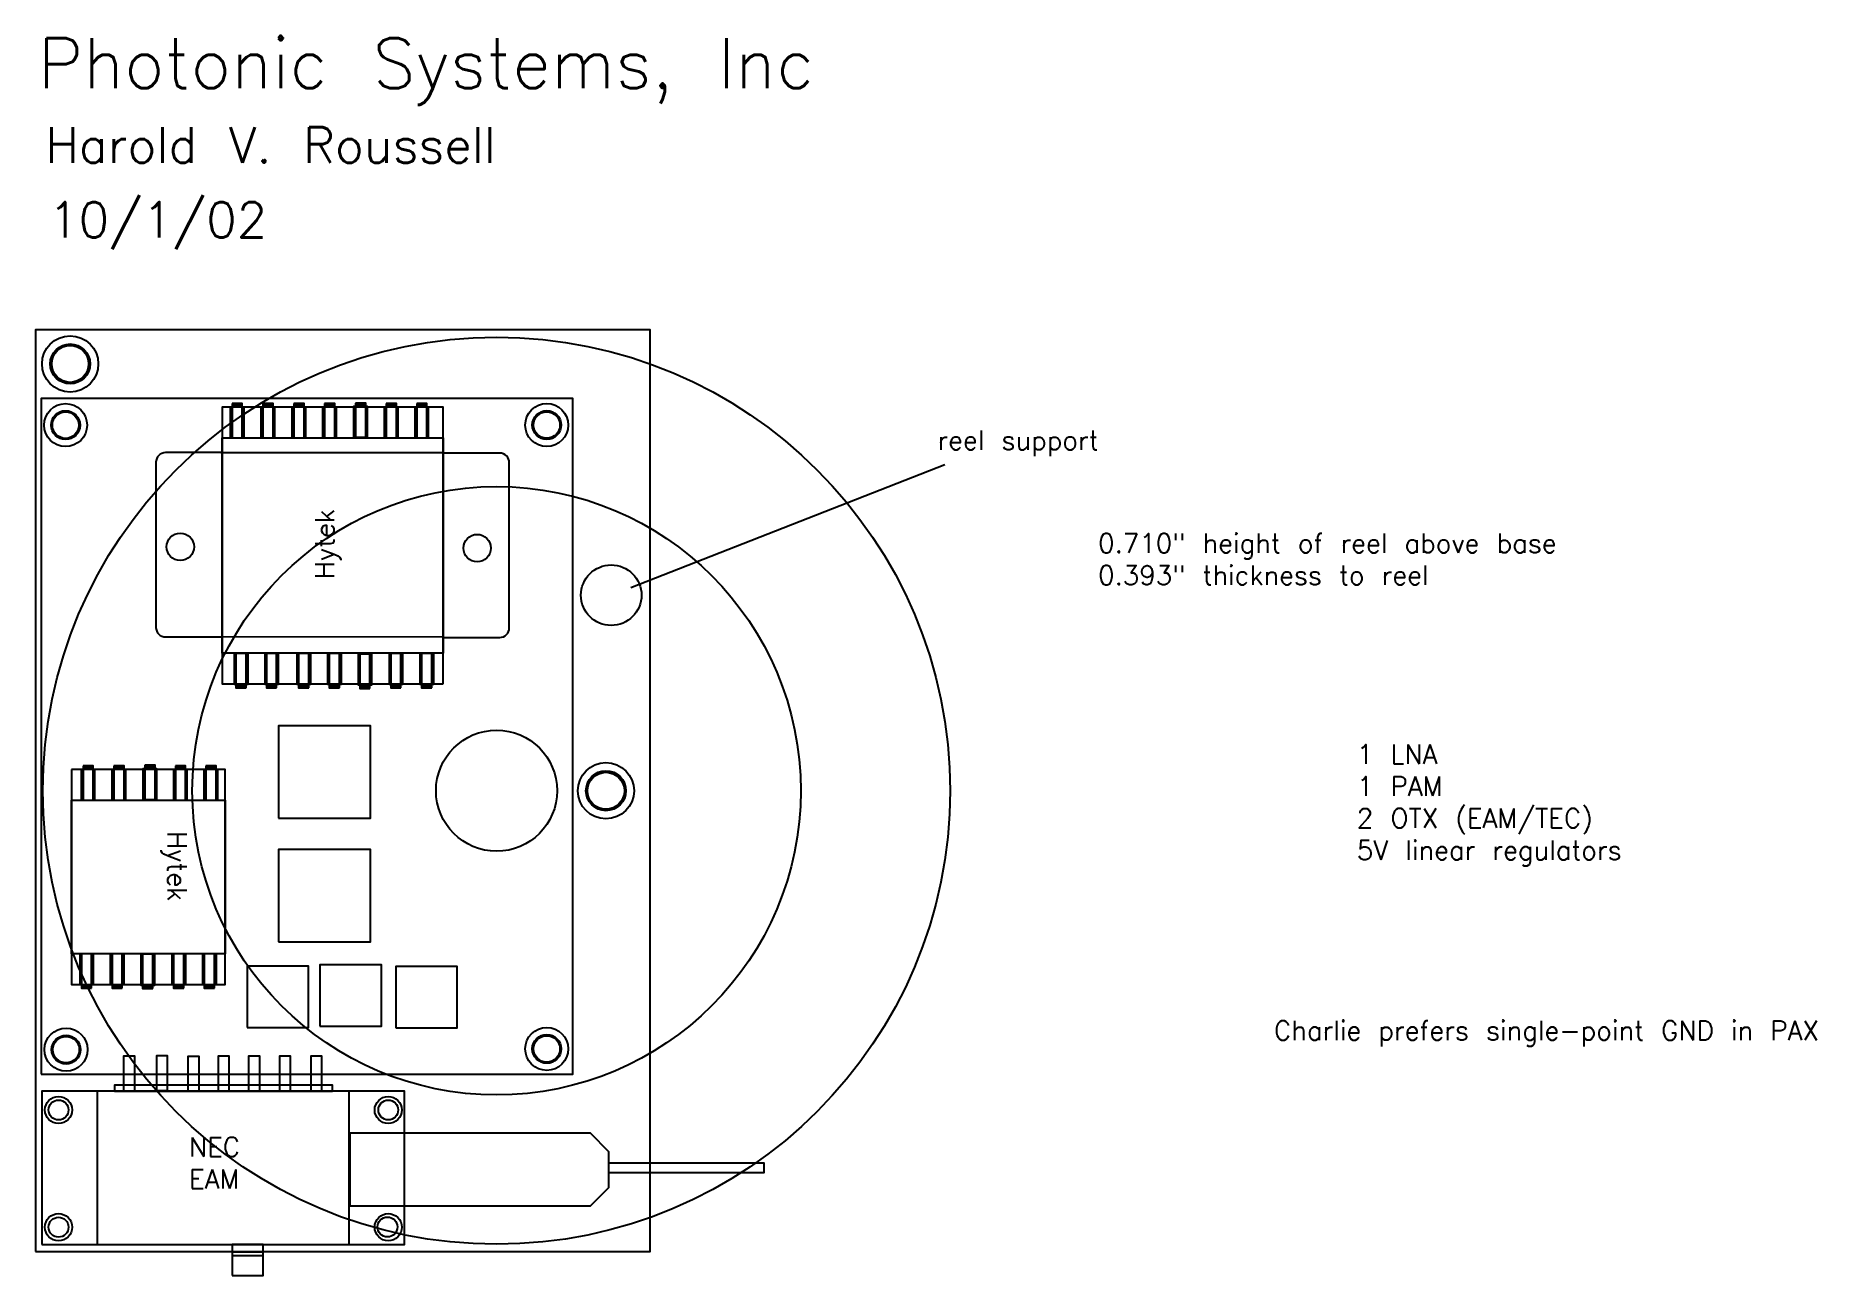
# Model space of a CAD drawing. Extents: x 0.4 to 6.2, y 0.92 to 4.96.
import ezdxf

# ---------------------------------------------------------------- set-up
doc = ezdxf.new("R2010")
doc.units = 0
doc.header["$LTSCALE"] = 0.888889
doc.header["$MEASUREMENT"] = 0
for name, color, linetype in [('BASE', 7, 'CONTINUOUS'), ('BOARD', 7, 'CONTINUOUS'), ('FIBER', 7, 'CONTINUOUS'), ('PARTS', 7, 'CONTINUOUS')]:
    doc.layers.add(name, color=color, linetype=linetype)
doc.styles.get("Standard").update_dxf_attribs({"font": 'txt.shx'})

msp = doc.modelspace()

# ---------------------------------------------------------------- linework, layer by layer
at = {"layer": 'BASE'}
msp.add_line((3.3592, 3.5604), (2.3375, 3.1599), dxfattribs=at)
msp.add_lwpolyline([(0.4, 1), (2.4, 1), (2.4, 4), (0.4, 4)], close=True, dxfattribs=at)
for centre in [(0.4746, 1.4609), (1.5476, 1.4609), (0.4746, 1.0794), (1.545, 1.0801)]:
    msp.add_circle(centre, 0.0323, dxfattribs=at)
at = {"layer": 'BOARD'}
for points in [[(0.4184, 1.5771), (2.148, 1.5771), (2.148, 3.777), (0.4184, 3.777)], [(1.1903, 2.4112), (1.4903, 2.4112), (1.4903, 2.7112), (1.1903, 2.7112)], [(1.1903, 2.0085), (1.4903, 2.0085), (1.4903, 2.3085), (1.1903, 2.3085)], [(1.0881, 1.7289), (1.2881, 1.7289), (1.2881, 1.9289), (1.0881, 1.9289)], [(1.3253, 1.7338), (1.5253, 1.7338), (1.5253, 1.9338), (1.3253, 1.9338)], [(1.572, 1.7281), (1.772, 1.7281), (1.772, 1.9281), (1.572, 1.9281)]]:
    msp.add_lwpolyline(points, close=True, dxfattribs=at)
for centre, radius in [((0.5124, 3.8891), 0.0915), ((0.5124, 3.8891), 0.065), ((0.5124, 3.8891), 0.06), ((0.4975, 3.6899), 0.07), ((0.4975, 3.6899), 0.047), ((0.4975, 3.6899), 0.043), ((2.0634, 3.6902), 0.07), ((2.0634, 3.6902), 0.047), ((2.0634, 3.6902), 0.043), ((2.256, 2.5), 0.0915), ((2.256, 2.5), 0.065), ((2.256, 2.5), 0.06), ((0.4991, 1.6573), 0.07), ((0.4991, 1.6573), 0.047), ((0.4991, 1.6573), 0.043), ((2.0634, 1.6598), 0.07), ((2.0634, 1.6598), 0.047), ((2.0634, 1.6598), 0.043)]:
    msp.add_circle(centre, radius, dxfattribs=at)
at = {"layer": 'FIBER'}
for centre, radius in [((1.9, 2.5), 1.476), ((1.9, 2.5), 0.99), ((2.2732, 3.1363), 0.0985), ((1.9, 2.5), 0.197)]:
    msp.add_circle(centre, radius, dxfattribs=at)
at = {"layer": 'PARTS'}
for p, q in [((1.0023, 3.6004), (1.7266, 3.6013)), ((1.0023, 3.0004), (1.7266, 3.0019))]:
    msp.add_line(p, q, dxfattribs=at)
for points in [[(1.7266, 2.848), (1.7266, 3.748), (1.0066, 3.748), (1.0066, 2.848)], [(1.0782, 3.6484), (1.0782, 3.7484), (1.0329, 3.7484), (1.0329, 3.6484)], [(1.0394, 3.76), (1.0394, 3.6484), (1.0727, 3.6484), (1.0727, 3.76)], [(1.0677, 3.7567), (1.0677, 3.7515), (1.0442, 3.7515), (1.0442, 3.7567)], [(1.1782, 3.6484), (1.1782, 3.7484), (1.133, 3.7484), (1.133, 3.6484)], [(1.1395, 3.76), (1.1395, 3.6484), (1.1728, 3.6484), (1.1728, 3.76)], [(1.1678, 3.7567), (1.1678, 3.7515), (1.1443, 3.7515), (1.1443, 3.7567)], [(1.2792, 3.6484), (1.2792, 3.7484), (1.2339, 3.7484), (1.2339, 3.6484)], [(1.2404, 3.76), (1.2404, 3.6484), (1.2737, 3.6484), (1.2737, 3.76)], [(1.2687, 3.7567), (1.2687, 3.7515), (1.2452, 3.7515), (1.2452, 3.7567)], [(1.3792, 3.6484), (1.3792, 3.7484), (1.334, 3.7484), (1.334, 3.6484)], [(1.3405, 3.76), (1.3405, 3.6484), (1.3738, 3.6484), (1.3738, 3.76)], [(1.3688, 3.7567), (1.3688, 3.7515), (1.3453, 3.7515), (1.3453, 3.7567)], [(1.4802, 3.6502), (1.4802, 3.7502), (1.4349, 3.7502), (1.4349, 3.6502)], [(1.4414, 3.7617), (1.4414, 3.6502), (1.4747, 3.6502), (1.4747, 3.7617)], [(1.4697, 3.7585), (1.4697, 3.7532), (1.4462, 3.7532), (1.4462, 3.7585)], [(1.5796, 3.6484), (1.5796, 3.7484), (1.5343, 3.7484), (1.5343, 3.6484)], [(1.5409, 3.76), (1.5409, 3.6484), (1.5741, 3.6484), (1.5741, 3.76)], [(1.5691, 3.7567), (1.5691, 3.7515), (1.5456, 3.7515), (1.5456, 3.7567)], [(1.679, 3.6484), (1.679, 3.7484), (1.6338, 3.7484), (1.6338, 3.6484)], [(1.6403, 3.76), (1.6403, 3.6484), (1.6736, 3.6484), (1.6736, 3.76)], [(1.6686, 3.7567), (1.6686, 3.7515), (1.6451, 3.7515), (1.6451, 3.7567)], [(1.0066, 2.9473), (1.0066, 3.6483), (1.7266, 3.6483), (1.7266, 2.9473)], [(1.0462, 2.9465), (1.0462, 2.8465), (1.0915, 2.8465), (1.0915, 2.9465)], [(1.0849, 2.8349), (1.0849, 2.9465), (1.0517, 2.9465), (1.0517, 2.8349)], [(1.1456, 2.9465), (1.1456, 2.8465), (1.1909, 2.8465), (1.1909, 2.9465)], [(1.1844, 2.8349), (1.1844, 2.9465), (1.1511, 2.9465), (1.1511, 2.8349)], [(1.2505, 2.9465), (1.2505, 2.8465), (1.2958, 2.8465), (1.2958, 2.9465)], [(1.2892, 2.8349), (1.2892, 2.9465), (1.256, 2.9465), (1.256, 2.8349)], [(1.3499, 2.9465), (1.3499, 2.8465), (1.3952, 2.8465), (1.3952, 2.9465)], [(1.3887, 2.8349), (1.3887, 2.9465), (1.3554, 2.9465), (1.3554, 2.8349)], [(1.4494, 2.9447), (1.4494, 2.8447), (1.4946, 2.8447), (1.4946, 2.9447)], [(1.4881, 2.8332), (1.4881, 2.9447), (1.4548, 2.9447), (1.4548, 2.8332)], [(1.5503, 2.9465), (1.5503, 2.8465), (1.5955, 2.8465), (1.5955, 2.9465)], [(1.589, 2.8349), (1.589, 2.9465), (1.5557, 2.9465), (1.5557, 2.8349)], [(1.6504, 2.9465), (1.6504, 2.8465), (1.6956, 2.8465), (1.6956, 2.9465)], [(1.6891, 2.8349), (1.6891, 2.9465), (1.6558, 2.9465), (1.6558, 2.8349)], [(1.0567, 2.8382), (1.0567, 2.8434), (1.0801, 2.8434), (1.0801, 2.8382)], [(1.1561, 2.8382), (1.1561, 2.8434), (1.1796, 2.8434), (1.1796, 2.8382)], [(1.261, 2.8382), (1.261, 2.8434), (1.2844, 2.8434), (1.2844, 2.8382)], [(1.3604, 2.8382), (1.3604, 2.8434), (1.3839, 2.8434), (1.3839, 2.8382)], [(1.4598, 2.8364), (1.4598, 2.8417), (1.4833, 2.8417), (1.4833, 2.8364)], [(1.5607, 2.8382), (1.5607, 2.8434), (1.5842, 2.8434), (1.5842, 2.8382)], [(1.6608, 2.8382), (1.6608, 2.8434), (1.6843, 2.8434), (1.6843, 2.8382)], [(0.5169, 2.5696), (0.5169, 1.8696), (1.0169, 1.8696), (1.0169, 2.5696)], [(0.5932, 2.4696), (0.5932, 2.5696), (0.5479, 2.5696), (0.5479, 2.4696)], [(0.5545, 2.5812), (0.5545, 2.4696), (0.5877, 2.4696), (0.5877, 2.5812)], [(0.5827, 2.5779), (0.5827, 2.5727), (0.5592, 2.5727), (0.5592, 2.5779)], [(0.6932, 2.4696), (0.6932, 2.5696), (0.648, 2.5696), (0.648, 2.4696)], [(0.6545, 2.5812), (0.6545, 2.4696), (0.6878, 2.4696), (0.6878, 2.5812)], [(0.6828, 2.5779), (0.6828, 2.5727), (0.6593, 2.5727), (0.6593, 2.5779)], [(0.7942, 2.4714), (0.7942, 2.5714), (0.7489, 2.5714), (0.7489, 2.4714)], [(0.7555, 2.5829), (0.7555, 2.4714), (0.7887, 2.4714), (0.7887, 2.5829)], [(0.7837, 2.5797), (0.7837, 2.5744), (0.7602, 2.5744), (0.7602, 2.5797)], [(0.8936, 2.4696), (0.8936, 2.5696), (0.8484, 2.5696), (0.8484, 2.4696)], [(0.8549, 2.5812), (0.8549, 2.4696), (0.8882, 2.4696), (0.8882, 2.5812)], [(0.8832, 2.5779), (0.8832, 2.5727), (0.8597, 2.5727), (0.8597, 2.5779)], [(0.993, 2.4696), (0.993, 2.5696), (0.9478, 2.5696), (0.9478, 2.4696)], [(0.9543, 2.5812), (0.9543, 2.4696), (0.9876, 2.4696), (0.9876, 2.5812)], [(0.9826, 2.5779), (0.9826, 2.5727), (0.9591, 2.5727), (0.9591, 2.5779)], [(1.0169, 2.4694), (1.0169, 1.969), (0.5169, 1.969), (0.5169, 2.4694)], [(0.5437, 1.9693), (0.5437, 1.8693), (0.5889, 1.8693), (0.5889, 1.9693)], [(0.5824, 1.8578), (0.5824, 1.9693), (0.5491, 1.9693), (0.5491, 1.8578)], [(0.6431, 1.9693), (0.6431, 1.8693), (0.6884, 1.8693), (0.6884, 1.9693)], [(0.6818, 1.8578), (0.6818, 1.9693), (0.6486, 1.9693), (0.6486, 1.8578)], [(0.7425, 1.9676), (0.7425, 1.8676), (0.7878, 1.8676), (0.7878, 1.9676)], [(0.7813, 1.856), (0.7813, 1.9676), (0.748, 1.9676), (0.748, 1.856)], [(0.8435, 1.9693), (0.8435, 1.8693), (0.8887, 1.8693), (0.8887, 1.9693)], [(0.8822, 1.8578), (0.8822, 1.9693), (0.8489, 1.9693), (0.8489, 1.8578)], [(0.9435, 1.9693), (0.9435, 1.8693), (0.9888, 1.8693), (0.9888, 1.9693)], [(0.9823, 1.8578), (0.9823, 1.9693), (0.949, 1.9693), (0.949, 1.8578)], [(0.5541, 1.861), (0.5541, 1.8663), (0.5776, 1.8663), (0.5776, 1.861)], [(0.6536, 1.861), (0.6536, 1.8663), (0.6771, 1.8663), (0.6771, 1.861)], [(0.753, 1.8593), (0.753, 1.8645), (0.7765, 1.8645), (0.7765, 1.8593)], [(0.8539, 1.861), (0.8539, 1.8663), (0.8774, 1.8663), (0.8774, 1.861)], [(0.954, 1.861), (0.954, 1.8663), (0.9775, 1.8663), (0.9775, 1.861)], [(0.6864, 1.5228), (0.7228, 1.5228), (0.7228, 1.6358), (0.6864, 1.6358)], [(0.7931, 1.5244), (0.8295, 1.5244), (0.8295, 1.6373), (0.7931, 1.6373)], [(0.8955, 1.5226), (0.9319, 1.5226), (0.9319, 1.6355), (0.8955, 1.6355)], [(0.9939, 1.5226), (1.0303, 1.5226), (1.0303, 1.6356), (0.9939, 1.6356)], [(1.093, 1.5226), (1.1294, 1.5226), (1.1294, 1.6356), (1.093, 1.6356)], [(1.1934, 1.5234), (1.2298, 1.5234), (1.2298, 1.6363), (1.1934, 1.6363)], [(1.2953, 1.5226), (1.3317, 1.5226), (1.3317, 1.6356), (1.2953, 1.6356)], [(0.6563, 1.5226), (1.3662, 1.5226), (1.3662, 1.5412), (0.6563, 1.5412)], [(1.4226, 1.1491), (2.2056, 1.1491), (2.2656, 1.2091), (2.2656, 1.3251), (2.2056, 1.3851), (1.4226, 1.3851)], [(2.2656, 1.2894), (2.7701, 1.2894), (2.7701, 1.2569), (2.2656, 1.2569)], [(1.04, 0.9226), (1.14, 0.9226), (1.14, 1.0226), (1.04, 1.0226)], [(1.04, 0.9868), (1.14, 0.9868), (1.14, 0.9982), (1.04, 0.9982)]]:
    msp.add_lwpolyline(points, close=True, dxfattribs=at)
for points in [[(1.0066, 3.0004), (1.0066, 3.6004), (0.8229, 3.6004, 0.414214), (0.7916, 3.5691), (0.7916, 3.0317, 0.414214), (0.8229, 3.0004)], [(1.9416, 3.0302), (1.9416, 3.5676, 0.414214), (1.9103, 3.5989), (1.7266, 3.5989), (1.7266, 2.9989), (1.9103, 2.9989, 0.414214)]]:
    msp.add_lwpolyline(points, format="xyb", close=True, dxfattribs=at)
at = {"layer": 'PARTS', "ltscale": 1.5}
for points in [[(0.4198, 1.0226), (1.6008, 1.0226), (1.6008, 1.5226), (0.4198, 1.5226)], [(0.6003, 1.0226), (1.4208, 1.0226), (1.4208, 1.5226), (0.6003, 1.5226)]]:
    msp.add_lwpolyline(points, close=True, dxfattribs=at)
at = {"layer": 'PARTS'}
for centre, radius in [((0.8709, 3.2939), 0.0446), ((1.8371, 3.2898), 0.0446), ((0.4746, 1.4609), 0.0441), ((1.5476, 1.4609), 0.0441), ((0.4746, 1.0794), 0.0441), ((1.5476, 1.0794), 0.0441)]:
    msp.add_circle(centre, radius, dxfattribs=at)

# ---------------------------------------------------------------- texts
at = {"layer": 'BASE'}
for s, p in [('reel support', (3.3347, 3.6094)), ('0.710" height of reel above base', (3.8578, 3.2743)), ('0.393" thickness to reel', (3.8578, 3.1701)), ('1 LNA', (4.6997, 2.5877)), ('1 PAM', (4.6997, 2.4835)), ('2 OTX (EAM/TEC)', (4.6997, 2.3794)), ('5V linear regulators', (4.6997, 2.2752)), ('Charlie prefers single-point GND in PAX', (4.4299, 1.6886))]:
    msp.add_text(s, height=0.0625, dxfattribs=at).set_placement(p)
at = {"layer": 'PARTS'}
for s, height, p in [('Photonic Systems, Inc', 0.163065, (0.4079, 4.7868)), ('Harold V. Roussell', 0.115367, (0.4319, 4.5438)), ('10/1/02', 0.11537, (0.4413, 4.3007))]:
    msp.add_text(s, height=height, dxfattribs=at).set_placement(p)
at = {"layer": 'PARTS', "char_height": 0.0625, "width": 0.2054, "attachment_point": 1}
for insert, rotation in [((1.3095, 3.1891), 90), ((0.8919, 2.368), 270)]:
    msp.add_mtext('Hytek', dxfattribs=dict(at, insert=insert, rotation=rotation))
at = {"layer": 'PARTS', "insert": (0.8992, 1.3718), "char_height": 0.0625, "width": 0.2054, "attachment_point": 1}
msp.add_mtext('NEC EAM', dxfattribs=at)

doc.saveas('drawing.dxf')
